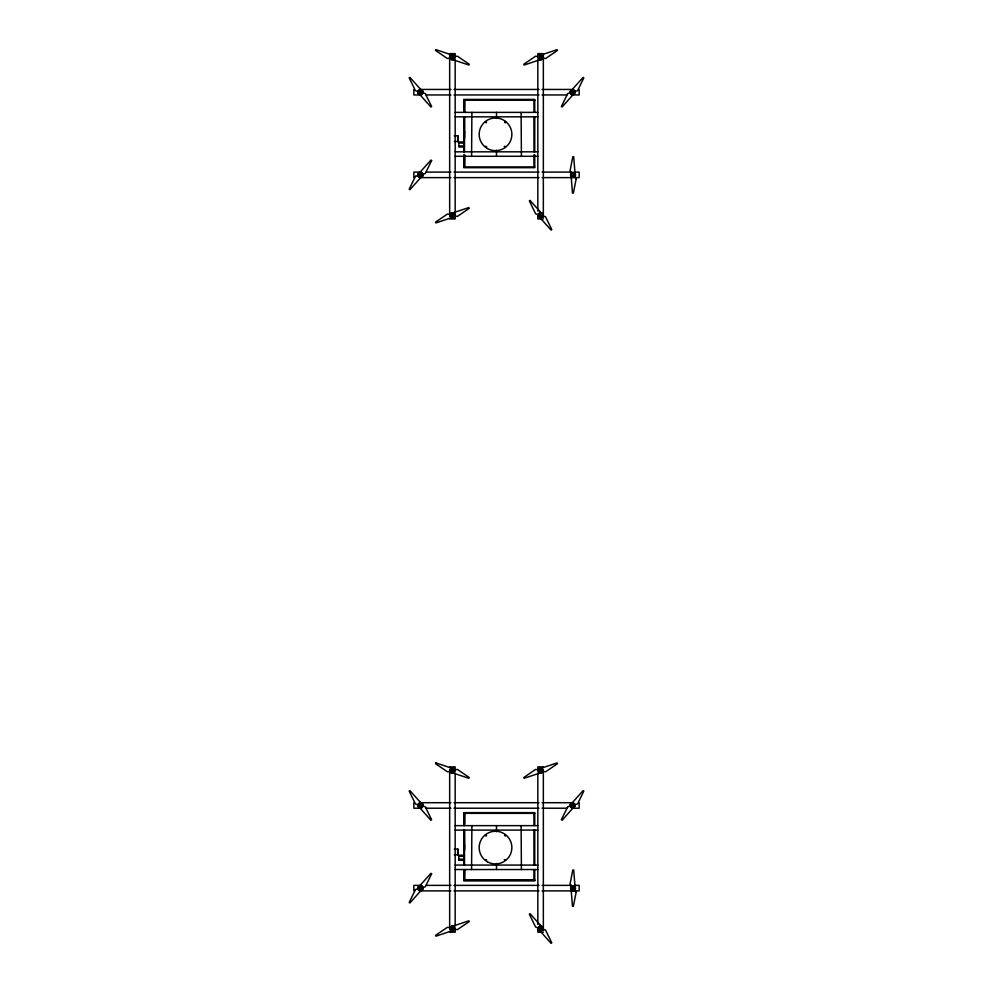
<?xml version="1.0" encoding="UTF-8"?>
<svg xmlns="http://www.w3.org/2000/svg" width="993" height="993" viewBox="0 0 993 993"><rect width="100%" height="100%" fill="white"/><g stroke="black" fill="none" stroke-linecap="round" stroke-linejoin="round"><path stroke-width="1.49" d="M471.588 156.286L471.886 112.383M471.588 869.533L471.886 825.642M464.525 132.354L464.414 117.025M464.525 845.602L464.414 830.272M420.014 89.444L450.921 89.444M454.012 89.444L538.988 89.444M542.079 89.444L572.986 89.444M421.553 94.956L413.833 94.956L413.833 89.444M426.196 94.956L450.921 94.956M454.012 94.956L538.988 94.956M542.079 94.956L566.804 94.956M571.447 94.956L579.167 94.956L579.167 89.444M463.768 100.107L534.743 100.107M463.805 100.231L534.731 100.231M455.166 112.383L537.834 112.383M455.166 116.839L537.834 116.839M454.26 135.83L458.145 135.83L458.158 141.565L454.31 141.565M464.29 141.949L458.84 141.949L458.84 147.014L464.29 147.038M458.84 143.054L464.29 143.054M458.84 145.934L464.29 145.934M455.166 151.83L537.834 151.83M455.166 156.286L537.834 156.286M463.768 166.973L534.743 166.973M421.553 172.112L413.833 172.112L413.833 177.623M426.196 172.112L450.921 172.112M454.012 172.112L538.988 172.112M542.079 172.112L571.447 172.112M574.525 172.112L579.167 172.112L579.167 177.623L542.079 177.623M420.014 177.623L450.921 177.623M454.012 177.623L538.988 177.623M449.655 218.957L455.166 218.957L455.166 59.803M543.345 218.957L537.834 218.957L537.834 214.327M449.655 766.881L455.166 766.881L455.166 769.972M543.345 766.881L537.834 766.881L537.834 769.972M420.014 802.704L450.921 802.704M454.012 802.704L538.988 802.704M542.079 802.704L572.986 802.704M421.553 808.215L413.833 808.215L413.833 802.704M426.196 808.215L450.921 808.215M454.012 808.215L538.988 808.215M542.079 808.215L566.804 808.215M571.447 808.215L579.167 808.215L579.167 802.704M463.768 813.354L534.743 813.354M455.166 825.642L537.834 825.642M455.166 830.086L537.834 830.086M454.26 849.077L458.145 849.077L458.158 854.812L454.31 854.812M464.29 855.209L458.84 855.209L458.84 860.261M458.84 856.314L464.29 856.314M458.84 859.181L464.29 859.181M458.84 860.286L464.29 860.286M455.166 865.077L537.834 865.077M455.166 869.533L537.834 869.533M463.805 880.096L534.731 880.096M463.768 880.22L534.743 880.22M421.553 885.371L413.833 885.371L413.833 890.882M426.196 885.371L450.921 885.371M454.012 885.371L538.988 885.371M542.079 885.371L571.447 885.371M574.525 885.371L579.167 885.371L579.167 890.882L542.079 890.882M420.014 890.882L450.921 890.882M454.012 890.882L538.988 890.882M449.655 932.216L455.166 932.216L455.166 929.125M543.345 932.216L537.834 932.216L537.834 927.574M521.114 112.383L521.412 156.286M521.114 825.642L521.412 869.533M543.345 217.417L543.345 53.622L537.834 53.622L537.834 56.713M543.345 771.511L543.345 930.664M537.834 59.803L537.834 211.236M537.834 773.063L537.834 924.483M534.743 112.259L534.731 99.399L463.805 99.399L463.768 112.259M534.743 116.826L534.743 151.768M534.743 154.809L534.731 167.68L463.805 167.68L463.768 154.809M534.743 825.518L534.731 812.646L463.805 812.646L463.768 825.518M534.743 830.074L534.743 865.027M534.743 869.583L534.731 880.928L463.805 880.928L463.768 869.583M533.899 100.107L533.986 112.259M533.899 116.826L533.986 151.768M533.899 154.809L533.986 166.973M533.899 813.354L533.986 825.518M533.899 830.074L533.986 865.027M533.986 869.583L533.899 880.22M496.5 112.383L496.5 118.44M496.5 150.228L496.5 156.286M496.5 825.642L496.5 831.687M496.5 863.476L496.5 869.533M464.612 132.019L464.612 138.101M464.612 823.991L464.612 813.354L464.525 825.518M464.612 845.266L464.612 849.834M464.525 116.826L464.525 151.768M464.525 830.074L464.525 865.027M464.141 117.025L464.141 132.354M464.141 830.272L464.141 845.602M463.768 116.826L463.818 151.904M463.768 830.074L463.818 865.164M457.674 135.83L457.674 141.565M457.674 849.077L457.674 854.812M455.166 56.713L455.166 53.622L449.655 53.622L449.655 214.327M455.166 773.063L455.166 926.035M449.655 771.511L449.655 927.574M451.815 57.284L452.51 57.892L452.895 56.973L457.376 56.167L469.217 64.247L468.882 65.054L454.099 60.089L452.423 58.028L452.895 56.899L451.827 57.197M451.815 770.531L452.51 771.139L452.895 770.233L457.376 769.414L469.217 777.494L468.882 778.301L454.099 773.348L452.423 771.276L452.895 770.158L451.827 770.444M420.262 88.948L420.225 90.946C421.752 94.397 419.53 90.624 419.729 92.312L415.471 90.735L409.178 77.864L409.861 77.33L420.262 88.948M420.573 93.416L420.536 95.402L430.925 107.021L431.62 106.487L425.314 93.615L421.069 92.039L420.089 92.783L420.573 93.416M420.262 802.195L420.225 804.193C421.752 807.657 419.53 803.883 419.729 805.559L415.471 803.995L409.178 791.111L409.861 790.577L420.262 802.195M420.573 806.664L420.536 808.662L430.925 820.268L431.62 819.746L425.314 806.862L421.069 805.286L420.089 806.031L420.573 806.664M540.428 212.018L540.875 214.649L539.894 215.394L535.637 213.818L529.343 200.934L530.026 200.412L540.428 212.018M540.738 216.486L540.701 218.485L551.09 230.103L551.785 229.569L545.48 216.685L541.756 215.704C539.696 216.412 540.887 213.421 540.254 215.866L540.738 216.486M540.428 925.277L540.875 927.896L539.894 928.641L535.637 927.065L529.343 914.193L530.026 913.659L540.428 925.277M540.738 929.746L540.701 931.732L551.09 943.35L551.785 942.816L545.48 929.945L541.756 928.964C539.72 929.634 540.887 926.68 540.254 929.113L540.738 929.746M572.452 174.867L573.631 174.954L570.044 170.784L572.824 156.72L573.706 156.72L574.935 172.261L573.706 174.619L572.452 174.83M572.452 888.114L573.631 888.201L570.044 884.031L572.824 869.967L573.706 869.967L574.935 885.508L573.706 887.866L572.452 888.077M419.84 174.88L421.02 175.016L419.853 174.805M419.84 888.139L421.02 888.276L419.853 888.052M571.98 92.101L573.147 92.275L572.402 91.579L572.738 88.948L583.139 77.33L583.822 77.864L577.529 90.735L571.98 92.101M571.98 805.348L573.147 805.534L572.402 804.826L572.738 802.195L583.139 790.577L583.822 791.111L577.529 803.995L571.98 805.348M485.378 122.139C486.657 124.386 486.992 120.029 485.391 122.089M485.378 146.53L486.657 146.703L485.403 146.405M504.618 122.139C505.896 124.386 506.231 120.029 504.63 122.089M504.407 146.53L505.685 146.703L504.432 146.405M485.378 835.398C486.719 837.633 486.93 833.214 485.391 835.336M485.378 859.777L486.657 859.95L485.403 859.653M504.618 835.398C505.958 837.633 506.157 833.214 504.63 835.336M504.407 859.777L505.685 859.95L504.432 859.653M451.815 215.22L452.994 215.382L451.84 215.133M451.815 928.467L452.994 928.629L451.84 928.393M540.006 57.246C542.116 59.282 539.894 54.404 540.577 58.028L538.901 60.089L524.118 65.054L523.783 64.247L535.624 56.167L540.006 57.209M540.006 770.506C542.116 772.529 539.894 767.651 540.577 771.276L538.901 773.348L524.118 778.301L523.783 777.494L535.624 769.414L540.006 770.456M576.139 179.038L573.346 193.101L572.477 193.101L571.236 177.561L572.477 175.202L573.706 175.202L576.139 179.038M576.139 892.285L573.346 906.348L572.477 906.348L571.236 890.808L572.477 888.45L573.706 888.45L576.139 892.285M435.902 49.65L435.555 50.457L447.396 58.537L451.877 57.793L452.361 56.675L450.673 54.603L435.902 49.65M435.902 762.897L435.555 763.704L447.396 771.784L451.877 771.052L452.361 769.923L450.673 767.862L435.902 762.897M415.471 176.344L409.178 189.216L409.861 189.75L420.262 178.132L420.709 175.513L419.729 174.768L415.471 176.344M431.62 160.593L425.314 173.465L421.069 175.041L420.089 174.296L420.536 171.677L430.925 160.059L431.62 160.593M567.686 93.615L561.38 106.487L562.075 107.021L572.464 95.402L572.911 92.783L571.931 92.039L567.686 93.615M415.471 889.591L409.178 902.476L409.861 902.997L420.262 891.391L420.709 888.76L419.729 888.015L415.471 889.591M431.62 873.84L425.314 886.724L421.069 888.288L420.089 887.556L420.536 884.924L430.925 873.306L431.62 873.84M567.686 806.862L561.38 819.746L562.075 820.268L572.464 808.662L572.911 806.031L571.931 805.286L567.686 806.862M451.629 216.226L450.673 217.976L435.902 222.941L435.555 222.134L447.396 214.054L451.877 214.786L452.361 215.915L451.629 216.226M454.099 212.49L452.423 214.562L452.895 215.68L457.376 216.424L469.217 208.344L468.882 207.537L454.099 212.49M542.327 54.603L540.639 56.675L541.123 57.793L545.604 58.537L557.445 50.457L557.098 49.65L542.327 54.603M451.629 929.473L450.673 931.235L435.902 936.188L435.555 935.381L447.396 927.301L451.877 928.045L452.361 929.163L451.629 929.473M454.099 925.749L452.423 927.81L452.895 928.939L457.376 929.671L469.217 921.591L468.882 920.784L454.099 925.749M542.327 767.862L540.639 769.923L541.123 771.052L545.604 771.784L557.445 763.704L557.098 762.897L542.327 767.862M464.612 112.259L464.612 100.107L464.525 112.259M464.612 166.973L464.612 154.809L464.525 166.973M464.612 880.22L464.612 869.583L464.525 880.22M487.34 861.75A16.36 16.36 0 0 0 511.867 847.588A16.36 16.36 0 0 0 487.34 833.425A16.36 16.36 0 0 0 487.34 861.75M571.807 890.311A2.482 2.482 0 0 0 575.518 888.164A2.482 2.482 0 0 0 571.807 886.017A2.482 2.482 0 0 0 571.807 890.311M539.286 930.602A2.495 2.495 0 0 0 543.097 928.554A2.495 2.495 0 0 0 539.422 926.283A2.495 2.495 0 0 0 539.286 930.602M450.971 930.64A2.557 2.557 0 0 0 454.955 928.716A2.557 2.557 0 0 0 451.294 926.233A2.557 2.557 0 0 0 450.971 930.64M418.909 890.423A2.706 2.706 0 0 0 423.142 888.375A2.706 2.706 0 0 0 419.245 885.744A2.706 2.706 0 0 0 418.909 890.423M419.021 807.681A2.681 2.681 0 0 0 423.105 805.484A2.681 2.681 0 0 0 419.17 803.039A2.681 2.681 0 0 0 419.021 807.681M539.125 772.715A2.619 2.619 0 0 0 543.196 770.754A2.619 2.619 0 0 0 539.46 768.21A2.619 2.619 0 0 0 539.125 772.715M451.058 772.753A2.582 2.582 0 0 0 454.98 770.63A2.582 2.582 0 0 0 451.182 768.297A2.582 2.582 0 0 0 451.058 772.753M571.161 807.483A2.507 2.507 0 0 0 575.071 805.584A2.507 2.507 0 0 0 571.471 803.138A2.507 2.507 0 0 0 571.161 807.483M539.385 772.542A2.321 2.321 0 0 0 542.91 770.618A2.321 2.321 0 0 0 539.484 768.52A2.321 2.321 0 0 0 539.385 772.542M451.157 772.517A2.321 2.321 0 0 0 454.732 770.667A2.321 2.321 0 0 0 451.343 768.495A2.321 2.321 0 0 0 451.157 772.517M451.194 930.515A2.321 2.321 0 0 0 454.732 928.592A2.321 2.321 0 0 0 451.294 926.494A2.321 2.321 0 0 0 451.194 930.515M539.311 930.416A2.321 2.321 0 0 0 542.923 928.629A2.321 2.321 0 0 0 539.571 926.395A2.321 2.321 0 0 0 539.311 930.416M419.257 890.187A2.321 2.321 0 0 0 422.757 888.201A2.321 2.321 0 0 0 419.282 886.166A2.321 2.321 0 0 0 419.257 890.187M419.145 807.334A2.321 2.321 0 0 0 422.757 805.546A2.321 2.321 0 0 0 419.406 803.312A2.321 2.321 0 0 0 419.145 807.334M571.385 807.396A2.321 2.321 0 0 0 574.885 805.422A2.321 2.321 0 0 0 571.422 803.374A2.321 2.321 0 0 0 571.385 807.396M571.745 890.088A2.321 2.321 0 0 0 575.357 888.325A2.321 2.321 0 0 0 572.03 886.066A2.321 2.321 0 0 0 571.745 890.088M571.807 177.052A2.482 2.482 0 0 0 575.518 174.905A2.482 2.482 0 0 0 571.807 172.757A2.482 2.482 0 0 0 571.807 177.052M450.971 217.393A2.557 2.557 0 0 0 454.955 215.469A2.557 2.557 0 0 0 451.294 212.974A2.557 2.557 0 0 0 450.971 217.393M418.909 177.176A2.706 2.706 0 0 0 423.142 175.128A2.706 2.706 0 0 0 419.245 172.497A2.706 2.706 0 0 0 418.909 177.176M419.021 94.422A2.681 2.681 0 0 0 423.105 92.225A2.681 2.681 0 0 0 419.17 89.792A2.681 2.681 0 0 0 419.021 94.422M539.125 59.468A2.619 2.619 0 0 0 543.196 57.507A2.619 2.619 0 0 0 539.46 54.95A2.619 2.619 0 0 0 539.125 59.468M451.058 59.506A2.582 2.582 0 0 0 454.98 57.371A2.582 2.582 0 0 0 451.182 55.037A2.582 2.582 0 0 0 451.058 59.506M571.161 94.223A2.507 2.507 0 0 0 575.071 92.337A2.507 2.507 0 0 0 571.471 89.891A2.507 2.507 0 0 0 571.161 94.223M539.385 59.295A2.321 2.321 0 0 0 542.91 57.371A2.321 2.321 0 0 0 539.484 55.273A2.321 2.321 0 0 0 539.385 59.295M451.157 59.27A2.321 2.321 0 0 0 454.732 57.42A2.321 2.321 0 0 0 451.343 55.248A2.321 2.321 0 0 0 451.157 59.27M451.194 217.256A2.321 2.321 0 0 0 454.732 215.332A2.321 2.321 0 0 0 451.294 213.234A2.321 2.321 0 0 0 451.194 217.256M419.257 176.94A2.321 2.321 0 0 0 422.757 174.954A2.321 2.321 0 0 0 419.282 172.906A2.321 2.321 0 0 0 419.257 176.94M419.145 94.087A2.321 2.321 0 0 0 422.757 92.299A2.321 2.321 0 0 0 419.406 90.065A2.321 2.321 0 0 0 419.145 94.087M571.385 94.149A2.321 2.321 0 0 0 574.885 92.163A2.321 2.321 0 0 0 571.422 90.127A2.321 2.321 0 0 0 571.385 94.149M571.881 176.915A2.321 2.321 0 0 0 575.369 174.905A2.321 2.321 0 0 0 571.881 172.894A2.321 2.321 0 0 0 571.881 176.915M487.34 148.503A16.36 16.36 0 0 0 511.867 134.34A16.36 16.36 0 0 0 487.34 120.165A16.36 16.36 0 0 0 487.34 148.503M539.286 217.343A2.495 2.495 0 0 0 543.097 215.307A2.495 2.495 0 0 0 539.422 213.023A2.495 2.495 0 0 0 539.286 217.343M539.311 217.157A2.321 2.321 0 0 0 542.923 215.369A2.321 2.321 0 0 0 539.571 213.147A2.321 2.321 0 0 0 539.311 217.157"/></g></svg>
